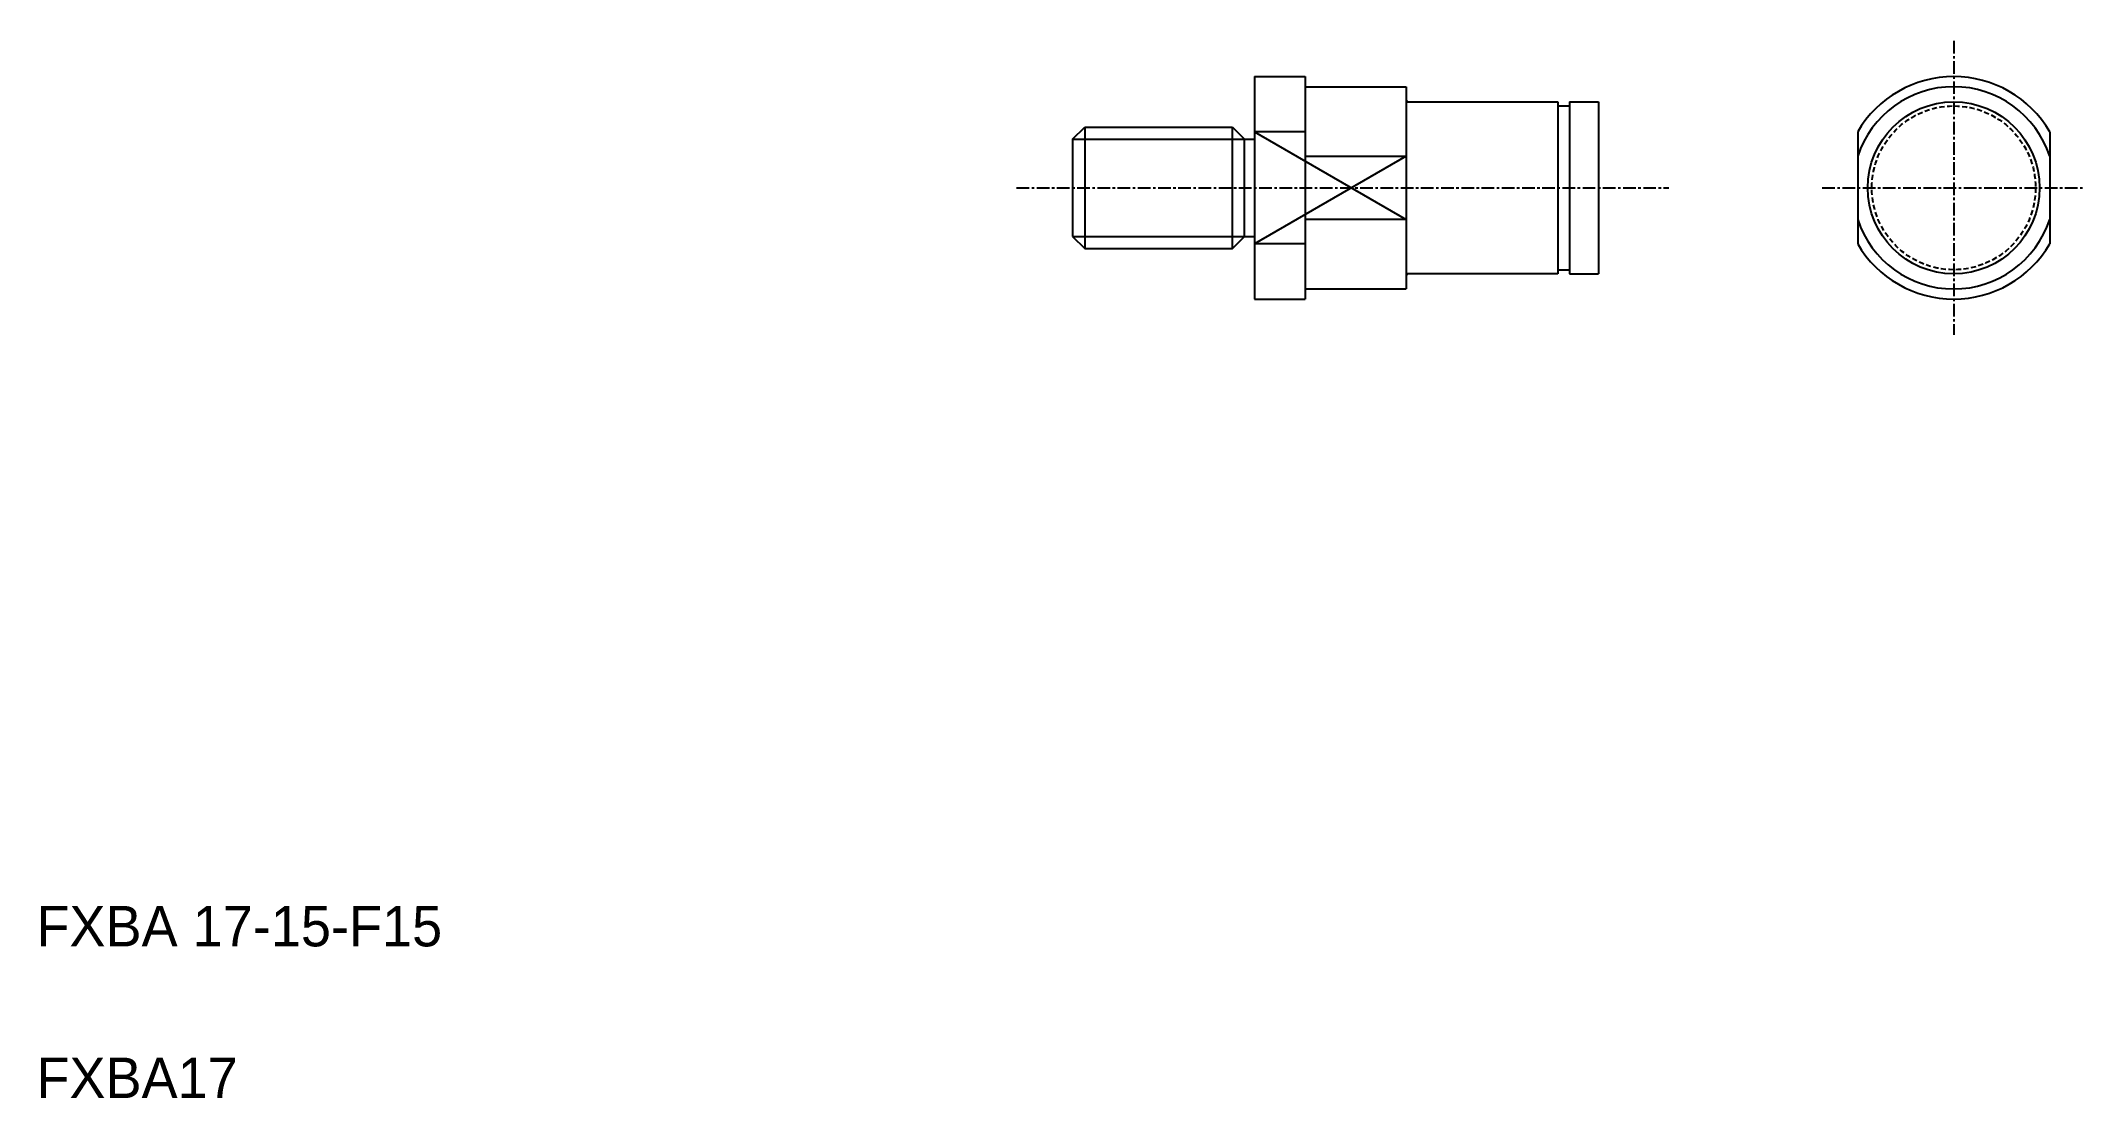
# Model space of a CAD drawing. Extents: x -43 to 160, y 117 to 222.
import ezdxf

# ---------------------------------------------------------------- set-up
doc = ezdxf.new("R2010")
doc.units = 0
doc.linetypes.add('CENTER', pattern=[2, 1.25, -0.25, 0.25, -0.25])
doc.linetypes.add('DASHED', pattern=[0.75, 0.5, -0.25])
doc.layers.get('0').update_dxf_attribs({"linetype": 'CONTINUOUS'})
doc.layers.add('CENTER', color=1, linetype='CENTER')

msp = doc.modelspace()

# ---------------------------------------------------------------- linework, layer by layer
at = {"color": 7, "linetype": 'CONTINUOUS'}
for p, q in [((77.5, 218.28), (77.5, 196.28)), ((77.5, 218.28), (82.5, 218.28)), ((82.5, 218.28), (82.5, 196.28)), ((82.6, 217.28), (92.5, 217.28)), ((92.5, 217.28), (92.5, 197.28)), ((92.7, 215.78), (107.5, 215.78)), ((100.1, 215.78), (100.1, 215.78)), ((107.5, 215.78), (107.5, 198.78)), ((107.5, 215.38), (108.65, 215.38)), ((108.65, 215.78), (108.65, 198.78)), ((108.65, 215.78), (111.5, 215.78)), ((111.5, 215.78), (111.5, 198.78)), ((59.5, 212.08), (60.7, 213.28)), ((60.7, 213.28), (60.7, 201.28)), ((60.7, 213.28), (75.3, 213.28)), ((75.3, 213.28), (76.5, 212.08)), ((75.3, 201.28), (75.3, 213.28)), ((82.5, 212.82), (77.5, 212.82)), ((137.15, 212.82), (137.15, 201.73)), ((156.15, 212.82), (156.15, 201.73)), ((59.5, 212.08), (59.5, 202.48)), ((76.5, 202.48), (76.5, 212.08)), ((76.5, 212.08), (77.5, 212.08)), ((82.5, 210.4), (92.5, 210.4)), ((59.5, 202.48), (60.7, 201.28)), ((75.3, 201.28), (76.5, 202.48)), ((76.5, 202.48), (77.5, 202.48)), ((92.5, 204.16), (82.5, 204.16)), ((60.7, 201.28), (75.3, 201.28)), ((82.5, 201.73), (77.5, 201.73)), ((107.5, 198.78), (92.7, 198.78)), ((107.5, 199.18), (108.65, 199.18)), ((108.65, 198.78), (111.5, 198.78)), ((77.5, 196.28), (82.5, 196.28)), ((82.6, 197.28), (92.5, 197.28))]:
    msp.add_line(p, q, dxfattribs=at)
at = {"color": 3, "linetype": 'CONTINUOUS'}
for p, q in [((77.5, 212.82), (92.5, 204.16)), ((59.5, 212.08), (76.5, 212.08)), ((92.5, 210.4), (77.5, 201.73)), ((59.5, 202.48), (76.5, 202.48))]:
    msp.add_line(p, q, dxfattribs=at)
at = {"color": 7, "linetype": 'CONTINUOUS'}
msp.add_circle((146.65, 207.28), 8.5, dxfattribs=at)
at = {"color": 3, "linetype": 'DASHED'}
msp.add_circle((146.65, 207.28), 8.1, dxfattribs=at)
at = {"color": 7, "linetype": 'CONTINUOUS'}
for centre, radius, start, end in [((82.6, 217.38), 0.1, 180, 270), ((146.65, 207.28), 11, 30.2726, 149.7274), ((146.65, 207.28), 10, 18.1949, 161.8051), ((92.7, 215.98), 0.2, 180, 270), ((146.65, 207.28), 10, 198.1949, 341.8051), ((146.65, 207.28), 11, 210.2726, 329.7274), ((92.7, 198.58), 0.2, 90, 180), ((82.6, 197.18), 0.1, 90, 180)]:
    msp.add_arc(centre, radius, start, end, dxfattribs=at)
at = {"layer": 'CENTER', "color": 1, "linetype": 'CENTER'}
for p, q in [((146.65, 221.81), (146.65, 192.75)), ((53.95, 207.28), (118.48, 207.28)), ((133.65, 207.28), (159.65, 207.28))]:
    msp.add_line(p, q, dxfattribs=at)

# ---------------------------------------------------------------- texts
at = {"color": 7, "linetype": 'CONTINUOUS'}
for s, p in [('FXBA 17-15-F15', (-43, 132.28)), ('FXBA17', (-43, 117.28))]:
    msp.add_text(s, height=4, dxfattribs=at).set_placement(p)

doc.saveas('drawing.dxf')
